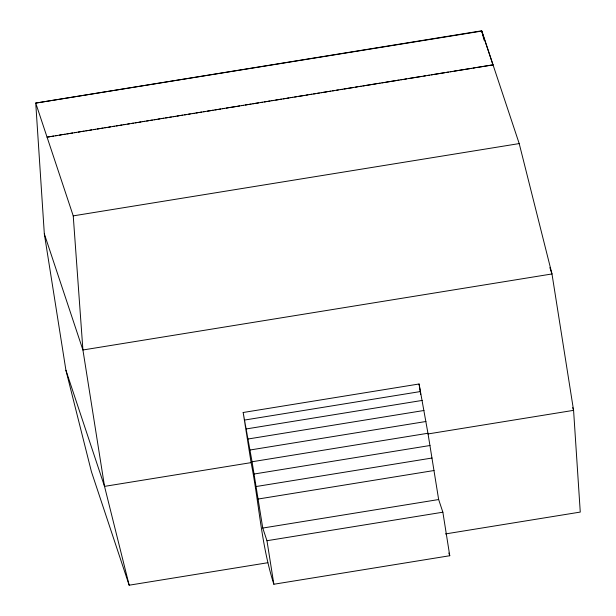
<?xml version="1.0" encoding="UTF-8"?>
<svg xmlns="http://www.w3.org/2000/svg" width="616" height="616" viewBox="0 0 616 616"><rect width="100%" height="100%" fill="white"/><g stroke="black" fill="none" stroke-linecap="round" stroke-linejoin="round"><path stroke-width="0.92" d="M476.853 67.483L492.985 64.865L481.758 31.093L35.736 103.088L481.712 30.8L519.203 143.582L551.982 273.958L573.581 410.348L580.264 512.081L445.407 533.941M47.963 136.998L49.858 136.69M51.759 136.382L53.654 136.074M55.556 135.774L57.45 135.466M59.352 135.158L61.246 134.85M63.14 134.542L65.042 134.234M66.936 133.926L68.838 133.618M70.732 133.31L72.634 133.002M74.528 132.694L76.43 132.386M78.324 132.078L80.226 131.77M82.121 131.462L84.022 131.154M85.917 130.846L87.811 130.538M89.713 130.23L91.607 129.922M93.509 129.622L95.403 129.314M97.305 129.006L99.199 128.698M101.101 128.39L102.995 128.082M104.897 127.774L106.791 127.466M108.693 127.158L110.587 126.85M112.482 126.542L114.384 126.234M116.278 125.926L118.18 125.618M120.074 125.31L121.976 125.002M123.87 124.694L125.772 124.386M127.666 124.078L129.568 123.77M131.462 123.469L133.364 123.161M135.258 122.854L137.152 122.546M139.054 122.237L140.949 121.93M142.85 121.621L144.745 121.314M146.647 121.006L148.541 120.698M150.443 120.389L152.337 120.081M154.239 119.774L156.133 119.466M158.027 119.157L159.929 118.849M161.823 118.541L163.725 118.234M165.619 117.926L167.521 117.625M169.415 117.317L171.317 117.009M173.212 116.701L175.113 116.393M177.008 116.085L178.91 115.777M180.804 115.469L182.698 115.161M184.6 114.853L186.494 114.545M188.396 114.237L190.29 113.929M192.192 113.621L194.086 113.313M195.988 113.005L197.882 112.697M199.784 112.389L201.678 112.081M203.58 111.773L205.475 111.473M207.369 111.165L213.067 110.241M214.961 109.933L216.863 109.625M218.757 109.317L220.659 109.009M222.553 108.701L224.455 108.393M226.349 108.085L228.251 107.777M230.145 107.469L235.836 106.545M237.738 106.237L239.632 105.929M241.534 105.629L243.428 105.321M245.33 105.013L247.224 104.705M249.126 104.397L251.02 104.089M252.922 103.781L258.612 102.857M260.506 102.549L262.408 102.241M264.303 101.933L266.204 101.625M268.099 101.317L270 101.009M271.895 100.701L273.797 100.393M275.691 100.085L281.381 99.168M283.283 98.86L285.177 98.552M287.079 98.244L288.973 97.936M290.875 97.628L292.769 97.32M294.671 97.012L296.565 96.704M298.467 96.396L304.158 95.472M306.052 95.164L307.954 94.856M309.848 94.548L311.75 94.24M313.644 93.932L315.546 93.632M317.44 93.324L319.342 93.016M321.236 92.708L326.934 91.784M328.829 91.476L330.723 91.168M332.625 90.86L334.519 90.552M336.421 90.244L338.315 89.936M340.217 89.628L342.111 89.32M344.013 89.012L353.499 87.48M355.394 87.172L357.295 86.864M359.19 86.556L361.091 86.248M362.986 85.94L376.276 83.784M378.17 83.476L380.064 83.168M381.966 82.86L383.86 82.552M385.762 82.244L399.045 80.095M400.947 79.787L402.841 79.479M404.735 79.171L406.637 78.863M408.531 78.555L421.821 76.399M423.716 76.091L425.618 75.783M427.512 75.483L429.406 75.175M431.308 74.867L444.59 72.711M446.492 72.403L448.386 72.095M450.288 71.787L452.183 71.479M454.077 71.171L471.163 68.407M473.057 68.099L474.959 67.791M267.814 562.724L129.16 585.2L91.422 471.679L65.927 370.27L44.329 233.88L35.736 103.088L73.235 215.87L519.203 143.582M243.166 412.497L419.065 383.991L427.951 433.256L438.654 499.538L442.865 512.204L449.757 555.732L273.858 584.245C261.169 544.906 259.128 503.041 251.105 462.624L243.166 412.497L252.06 461.761L262.755 528.051L266.967 540.717L273.858 584.245M244.637 420.043L420.536 391.53M246.3 428.936L422.191 400.423M248.109 438.992L424.008 410.479M250.042 450.003L425.941 421.498M252.06 461.761L427.951 433.256M251.105 462.624L104.528 486.378L65.927 370.27M427.951 433.957L573.581 410.348L572.68 407.63M254.108 474.02L430.007 445.507M256.156 486.525L432.055 458.019M258.158 499.029L434.057 470.516M262.755 528.051L438.654 499.538M266.967 540.717L442.865 512.204M549.872 267.613L551.982 273.958L82.921 349.988L44.329 233.88M448.856 553.022L449.757 555.732M484.022 40.071L481.758 31.093M129.16 585.2L104.528 486.378L82.921 349.988L73.235 215.87M492.985 64.865L47.016 137.152M419.065 383.991L420.713 394.394"/></g></svg>
